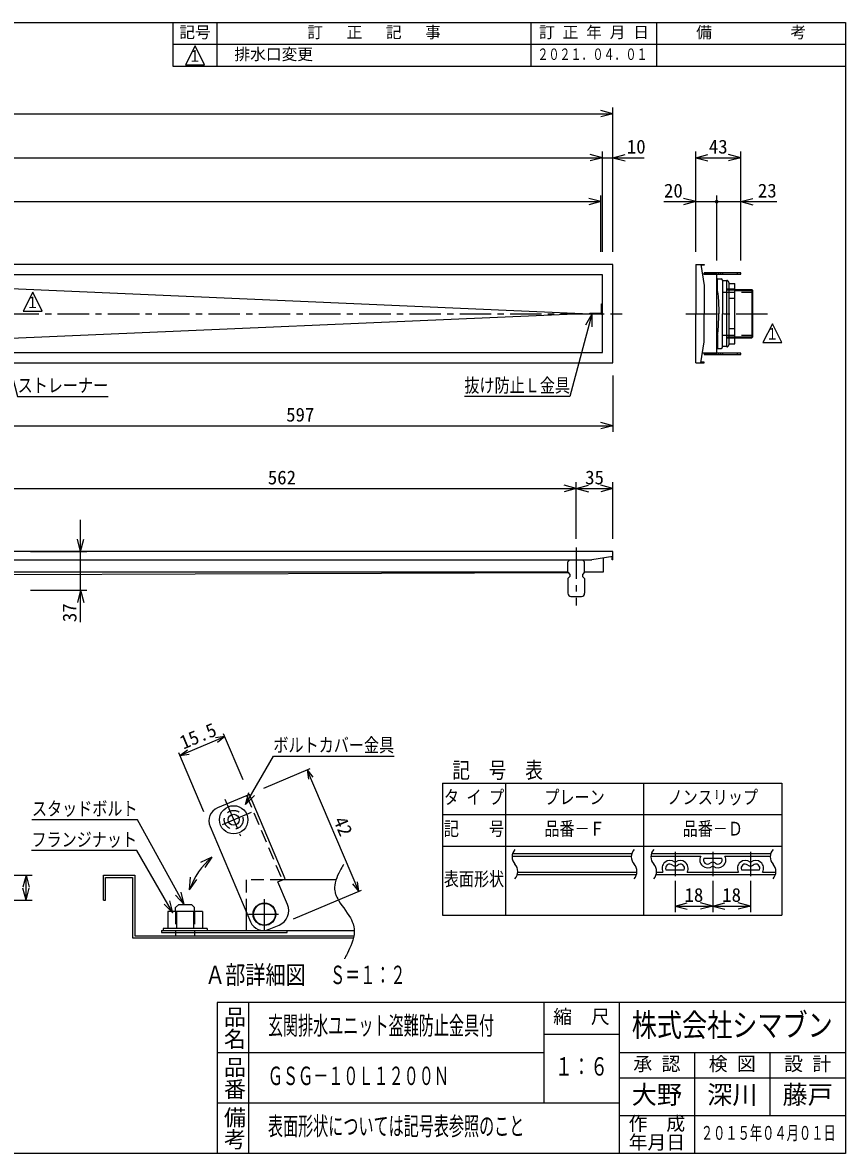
# Model space of a CAD drawing. Units: millimetres, scale not verified, with parts at other scales. Extents: x -819 to 819, y -558 to 522.
# Drawn here: x 33 to 819, y -558 to 522 of the extents above; entities that cross this region are included whole.
import ezdxf
from ezdxf.enums import TextEntityAlignment as Align

# ---------------------------------------------------------------- set-up
doc = ezdxf.new("R2010")
doc.units = ezdxf.units.MM
doc.header["$LTSCALE"] = 6
doc.linetypes.add('CHAIN1', pattern=[8, 5, -1, 1, -1])
doc.linetypes.add('DASHED2', pattern=[3, 2, -1])
for name, color, linetype in [('0-0_計極細', 2, 'Continuous'), ('0-1_計細線', 3, 'Continuous'), ('0-5_寸法線', 7, 'Continuous'), ('0-7_枠細線', 5, 'Continuous'), ('0-8_枠中線', 5, 'Continuous'), ('1-2_極細2', 2, 'Continuous'), ('1-3_細線2', 4, 'Continuous'), ('1-5_寸法2', 7, 'Continuous')]:
    doc.layers.add(name, color=color, linetype=linetype)
doc.styles.add('@ＭＳ ゴシック', font='')
doc.styles.add('ＭＳ ゴシック', font='')
doc.styles.get('@ＭＳ ゴシック').set_extended_font_data('@MS Gothic')
doc.styles.get('ＭＳ ゴシック').set_extended_font_data('MS Gothic')

msp = doc.modelspace()

# ---------------------------------------------------------------- hatches: boundary and pattern name
at = {"layer": '0-5_寸法線'}
msp.add_hatch(color=256, dxfattribs=at).paths.add_polyline_path([(697.917, 351, 1), (694.317, 351, 1)])

# ---------------------------------------------------------------- linework, layer by layer
at = {"layer": '0-0_計極細'}
for p, q in [((686.117, 281.7), (686.117, 282.9)), ((696.117, 281.7), (696.117, 282.9)), ((698.117, 281.7), (698.117, 282.9)), ((700.117, 281.7), (700.117, 282.9)), ((702.117, 281.7), (702.117, 282.9)), ((716.117, 281.7), (716.117, 282.9)), ((696.918, 264.569), (696.918, 277.2)), ((568.004, 244), (22.166, 267.768)), ((696.126, 266.428), (696.3, 266.342)), ((696.3, 266.342), (696.473, 266.086)), ((696.473, 266.086), (696.644, 265.661)), ((696.644, 265.661), (696.81, 265.071)), ((696.81, 265.071), (696.971, 264.32)), ((697.273, 262.359), (697.411, 261.164)), ((697.411, 261.164), (697.54, 259.838)), ((697.54, 259.838), (697.658, 258.39)), ((713.318, 267.5), (705.818, 267.5)), ((705.818, 267.5), (706.818, 266.5)), ((712.318, 266.5), (706.818, 266.5)), ((713.318, 267.5), (712.318, 266.5)), ((713.318, 266.2), (730.618, 266.2)), ((729.618, 267.2), (729.618, 220.8)), ((697.658, 258.39), (697.764, 256.833)), ((697.764, 256.833), (697.858, 255.178)), ((697.858, 255.178), (697.939, 253.437)), ((697.939, 253.437), (698.005, 251.623)), ((698.005, 251.623), (698.058, 249.751)), ((698.058, 249.751), (698.096, 247.835)), ((568.004, 244), (22.16, 220.227)), ((577, 243.5), (577, 244.5)), ((698.005, 236.377), (698.058, 238.249)), ((698.058, 238.249), (698.096, 240.165)), ((698.096, 247.835), (698.118, 245.889)), ((698.096, 240.165), (698.118, 242.111)), ((698.118, 245.889), (698.126, 243.928)), ((698.118, 242.111), (698.126, 244.072)), ((697.273, 225.641), (697.411, 226.836)), ((697.411, 226.836), (697.54, 228.162)), ((697.54, 228.162), (697.658, 229.61)), ((697.658, 229.61), (697.764, 231.167)), ((697.764, 231.167), (697.858, 232.822)), ((697.858, 232.822), (697.939, 234.563)), ((697.939, 234.563), (698.005, 236.377)), ((696.126, 221.572), (696.3, 221.658)), ((696.3, 221.658), (696.473, 221.914)), ((696.473, 221.914), (696.644, 222.339)), ((696.644, 222.339), (696.81, 222.929)), ((696.81, 222.929), (696.971, 223.68)), ((696.918, 223.431), (696.918, 210.8)), ((696.971, 223.68), (697.126, 224.587)), ((697.126, 224.587), (697.273, 225.641)), ((705.818, 220.5), (706.818, 221.5)), ((713.318, 220.5), (705.818, 220.5)), ((712.318, 221.5), (706.818, 221.5)), ((713.318, 220.5), (712.318, 221.5)), ((713.318, 221.8), (730.618, 221.8)), ((686.117, 205.1), (686.117, 206.3)), ((696.117, 205.1), (696.117, 206.3)), ((698.117, 205.1), (698.117, 206.3)), ((700.117, 205.1), (700.117, 206.3)), ((702.117, 205.1), (702.117, 206.3)), ((716.117, 205.1), (716.117, 206.3))]:
    msp.add_line(p, q, dxfattribs=at)
at = {"layer": '0-0_計極細', "linetype": 'DASHED2'}
for p, q in [((701.818, 264.5), (730.618, 264.5)), ((701.818, 223.5), (730.618, 223.5))]:
    msp.add_line(p, q, dxfattribs=at)
at = {"layer": '0-0_計極細', "linetype": 'CHAIN1'}
for p, q in [((-605.171, 244), (605.857, 244)), ((666.757, 244), (745.689, 244)), ((562, 20.641), (562, -34.629))]:
    msp.add_line(p, q, dxfattribs=at)
at = {"layer": '0-0_計極細'}
msp.add_lwpolyline([(696.971, 264.32), (697.126, 263.413), (697.273, 262.359)], dxfattribs=at)
at = {"layer": '0-1_計細線'}
for p, q in [((676.118, 291), (676.118, 244)), ((676.118, 291), (684.118, 291)), ((681.118, 291), (684.118, 270.844)), ((684.118, 290.3), (681.222, 290.3)), ((684.117, 281.7), (682.502, 281.7)), ((684.118, 291), (684.118, 290.3)), ((684.118, 270.844), (684.118, 244)), ((696.918, 277.2), (700.318, 277.2)), ((701.818, 275.7), (701.818, 244)), ((705.818, 275.5), (701.818, 275.5)), ((705.818, 212.3), (705.818, 275.7)), ((707.618, 273.9), (707.618, 214.1)), ((707.618, 272.75), (713.318, 272.75)), ((713.318, 215.25), (713.318, 272.75)), ((713.318, 267.2), (729.618, 267.2)), ((730.618, 266.2), (729.618, 267.2)), ((730.618, 221.8), (730.618, 266.2)), ((586, 253.5), (587, 253.5)), ((586, 244.5), (586, 253.5)), ((713.318, 258.375), (707.618, 258.375)), ((586, 243.5), (575, 243.5)), ((676.118, 197), (676.118, 244)), ((684.118, 217.156), (684.118, 244)), ((701.818, 212.3), (701.818, 244)), ((713.318, 229.625), (707.618, 229.625)), ((681.118, 197), (684.118, 217.156)), ((713.318, 220.8), (729.618, 220.8)), ((730.618, 221.8), (729.618, 220.8)), ((684.117, 206.3), (682.502, 206.3)), ((696.918, 210.8), (700.318, 210.8)), ((705.818, 212.5), (701.818, 212.5)), ((707.618, 215.25), (713.318, 215.25)), ((676.118, 197), (684.118, 197)), ((684.118, 197.7), (681.222, 197.7)), ((684.118, 197), (684.118, 197.7)), ((596.983, 11.993), (577, 9.002)), ((596.3, 9), (596.3, 11.891)), ((-577, 9), (577, 9)), ((556, 9), (554, 7)), ((554, -3), (554, 7)), ((570, 7), (568, 9)), ((570, -3), (570, 7)), ((587.7, 10.454), (587.7, -3)), ((597, 9), (596.3, 9)), ((554, -3), (8, -3)), ((20.31, -4.978), (554.046, -3.046)), ((554, -3), (556, -5)), ((556, -7), (554, -9)), ((554, -9), (554, -23)), ((556, -5), (556, -7)), ((570, -3), (568, -5)), ((568, -5), (568, -7)), ((568, -7), (570, -9)), ((587.7, -3), (570, -3)), ((570, -9), (570, -23)), ((557, -26), (567, -26))]:
    msp.add_line(p, q, dxfattribs=at)
for points in [[(597, 197), (597, 291), (-597, 291), (-597, 197)], [(-587, 281), (-587, 207), (587, 207), (587, 281)], [(684.117, 282.9), (684.117, 281.7), (719.117, 281.7), (719.117, 282.9)], [(684.117, 206.3), (684.117, 205.1), (719.117, 205.1), (719.117, 206.3)]]:
    msp.add_lwpolyline(points, close=True, dxfattribs=at)
for points in [[(684.118, 206.3), (696.117, 206.3), (696.117, 281.7), (684.118, 281.7)], [(575, 243.5), (575, 244.5), (586, 244.5)], [(597, 9), (597, 17), (-597, 17)]]:
    msp.add_lwpolyline(points, dxfattribs=at)
for centre, radius, start, end in [((696.918, 278), 0.8, 180, 270), ((700.318, 275.7), 1.5, 0, 90), ((705.818, 273.9), 1.8, 0, 90), ((586, 244.5), 1, 270, 360), ((696.918, 210), 0.8, 90, 180), ((700.318, 212.3), 1.5, 270, 360), ((705.818, 214.1), 1.8, 270, 360), ((557, -23), 3, 180, 270), ((567, -23), 3, 270, 360)]:
    msp.add_arc(centre, radius, start, end, dxfattribs=at)
at = {"layer": '0-5_寸法線'}
for p, q in [((-597, 435), (597, 435)), ((597, 435), (585.409, 438.106)), ((597, 435), (585.409, 431.894)), ((597, 303), (597, 441)), ((-587, 393), (587, 393)), ((587, 393), (575.409, 396.106)), ((587, 393), (575.409, 389.894)), ((587, 303), (587, 399)), ((587, 393), (627, 393)), ((597, 303), (597, 399)), ((597, 393), (608.591, 396.106)), ((597, 393), (608.591, 389.894)), ((676.118, 302.999), (676.118, 399)), ((676.118, 393), (687.709, 396.106)), ((676.118, 393), (687.709, 389.894)), ((676.118, 393), (719.117, 393)), ((719.117, 393), (707.526, 396.106)), ((719.117, 393), (707.526, 389.894)), ((719.117, 295.899), (719.117, 399)), ((585.5, 303), (585.5, 357)), ((676.118, 303), (676.118, 357)), ((696.117, 294.9), (696.117, 357)), ((719.117, 294.9), (719.117, 357)), ((-585.5, 351), (585.5, 351)), ((585.5, 351), (573.909, 354.106)), ((585.5, 351), (573.909, 347.894)), ((645.789, 351), (696.117, 351)), ((676.118, 351), (664.526, 354.106)), ((676.118, 351), (664.526, 347.894)), ((696.117, 351), (753.467, 351)), ((719.117, 351), (730.709, 354.106)), ((719.117, 351), (730.709, 347.894)), ((576.989, 243.5), (570.998, 233.102)), ((576.989, 243.5), (577, 231.5)), ((597, 185), (597, 131)), ((0, 137), (597, 137)), ((597, 137), (585.409, 140.106)), ((597, 137), (585.409, 133.894)), ((0, 77), (562, 77)), ((562, 77), (550.409, 80.106)), ((562, 77), (550.409, 73.894)), ((562, 29), (562, 83)), ((562, 77), (573.591, 80.106)), ((562, 77), (573.591, 73.894)), ((562, 77), (597, 77)), ((597, 77), (585.409, 80.106)), ((597, 77), (585.409, 73.894)), ((597, 29), (597, 83)), ((88.75, -50.623), (88.75, 47)), ((88.75, 17), (85.644, 28.591)), ((88.75, 17), (91.856, 28.591)), ((40.75, 17), (94.75, 17)), ((40.75, -20.2), (94.75, -20.2)), ((88.75, -20.2), (85.644, -31.791)), ((88.75, -20.2), (91.856, -31.791))]:
    msp.add_line(p, q, dxfattribs=at)
for points in [[(576.989, 243.5), (556.029, 164.98), (455.229, 164.98)], [(10.85, 231.539), (28.617, 164.98), (115.017, 164.98)]]:
    msp.add_lwpolyline(points, dxfattribs=at)
at = {"layer": '0-7_枠細線'}
for p, q in [((177, 480), (177, 522)), ((219, 480), (219, 522)), ((519, 480), (519, 522)), ((639, 480), (639, 522)), ((819, 501), (177, 501)), ((198, 499.731), (189, 481.731)), ((207, 481.731), (198, 499.731)), ((819, 480), (177, 480)), ((189, 481.731), (207, 481.731)), ((43, 264.395), (34, 246.395)), ((52, 246.395), (43, 264.395)), ((34, 246.395), (52, 246.395)), ((749.321, 234.377), (740.321, 216.377)), ((758.321, 216.377), (749.321, 234.377)), ((740.321, 216.377), (758.321, 216.377)), ((434.374, -204.431), (758.374, -204.431)), ((434.374, -204.431), (434.374, -330.431)), ((494.374, -204.431), (494.374, -330.431)), ((626.374, -204.431), (626.374, -330.431)), ((758.374, -204.431), (758.374, -330.431)), ((434.374, -234.431), (758.374, -234.431)), ((434.374, -264.431), (758.374, -264.431)), ((500.765, -274.127), (614.621, -274.127)), ((501.204, -271.727), (615.061, -271.727)), ((633.365, -274.127), (680.84, -274.127)), ((633.805, -271.727), (747.661, -271.727)), ((683.708, -276.127), (701.04, -276.127)), ((703.908, -274.127), (747.222, -274.127)), ((506.126, -289.327), (619.983, -289.327)), ((638.727, -289.327), (644.84, -289.327)), ((647.708, -287.327), (665.04, -287.327)), ((667.908, -289.327), (716.84, -289.327)), ((719.708, -287.327), (737.04, -287.327)), ((739.908, -289.327), (752.583, -289.327)), ((505.687, -291.727), (619.543, -291.727)), ((638.287, -291.727), (752.144, -291.727)), ((656.374, -297.727), (656.374, -327.727)), ((692.374, -297.727), (692.374, -327.727)), ((728.374, -297.727), (728.374, -327.727)), ((656.374, -321.727), (667.965, -318.621)), ((656.374, -321.727), (667.965, -324.833)), ((656.374, -321.727), (692.374, -321.727)), ((692.374, -321.727), (680.783, -318.621)), ((692.374, -321.727), (680.783, -324.833)), ((692.374, -321.727), (703.965, -318.621)), ((692.374, -321.727), (703.965, -324.833)), ((692.374, -321.727), (728.374, -321.727)), ((728.374, -321.727), (716.783, -318.621)), ((728.374, -321.727), (716.783, -324.833)), ((434.374, -330.431), (758.374, -330.431)), ((249, -414), (249, -558)), ((531, -414), (531, -510)), ((603, -414), (603, -558)), ((531, -444), (603, -444)), ((531, -462), (219, -462)), ((819, -462), (603, -462)), ((675, -462), (675, -558)), ((747, -462), (747, -522)), ((603, -486), (819, -486)), ((603, -510), (219, -510)), ((819, -522), (603, -522))]:
    msp.add_line(p, q, dxfattribs=at)
at = {"layer": '0-7_枠細線', "linetype": 'CHAIN1'}
for p, q in [((656.374, -270.048), (656.374, -293.265)), ((692.374, -270.048), (692.374, -293.265)), ((728.374, -270.048), (728.374, -293.265))]:
    msp.add_line(p, q, dxfattribs=at)
at = {"layer": '0-7_枠細線'}
for centre, radius, start, end in [((511.053, -274.771), 10.308, 137.56163, 222.43837), ((624.91, -274.771), 10.308, 137.56163, 222.43837), ((643.654, -274.771), 10.308, 137.56163, 222.43837), ((757.51, -274.771), 10.308, 137.56163, 222.43837), ((651.374, -285.727), 7.46, 51.31781, 208.85363), ((656.374, -279.482), 0.54, 231.31781, 308.68219), ((661.374, -285.727), 7.46, 331.14637, 128.68219), ((687.374, -277.727), 7.46, 151.14637, 308.68219), ((687.374, -277.727), 4, 156.42182, 308.68219), ((692.374, -283.972), 4, 51.31781, 128.68219), ((697.374, -277.727), 7.46, 231.31781, 28.85363), ((697.374, -277.727), 4, 231.31781, 23.57818), ((723.374, -285.727), 7.46, 51.31781, 208.85363), ((728.374, -279.482), 0.54, 231.31781, 308.68219), ((733.374, -285.727), 7.46, 331.14637, 128.68219), ((495.838, -288.683), 10.308, 317.56163, 42.43837), ((609.694, -288.683), 10.308, 317.56163, 42.43837), ((628.438, -288.683), 10.308, 317.56163, 42.43837), ((651.374, -285.727), 4, 51.31781, 203.57818), ((656.374, -279.482), 4, 231.31781, 308.68219), ((661.374, -285.727), 4, 336.42182, 128.68219), ((692.374, -283.972), 0.54, 51.31781, 128.68219), ((723.374, -285.727), 4, 51.31781, 203.57818), ((728.374, -279.482), 4, 231.31781, 308.68219), ((733.374, -285.727), 4, 336.42182, 128.68219), ((742.295, -288.683), 10.308, 317.56163, 42.43837)]:
    msp.add_arc(centre, radius, start, end, dxfattribs=at)
at = {"layer": '0-8_枠中線'}
msp.add_lwpolyline([(-819, -558), (-819, 522), (819, 522), (819, -558)], close=True, dxfattribs=at)
msp.add_lwpolyline([(819, -414), (219, -414), (219, -558)], dxfattribs=at)
at = {"layer": '1-2_極細2'}
for p, q in [((246.169, -224.803), (249.275, -213.212)), ((246.169, -224.803), (254.654, -216.318)), ((110.469, -292.272), (140.469, -292.272)), ((110.469, -316.272), (110.469, -292.272)), ((112.569, -294.372), (138.369, -294.372)), ((112.569, -316.272), (112.569, -294.372)), ((138.369, -294.372), (138.369, -352.272)), ((140.469, -292.272), (140.469, -350.172)), ((332.598, -296.772), (281.688, -296.772)), ((110.469, -316.272), (112.569, -316.272)), ((180.456, -327.072), (180.456, -343.272)), ((196.483, -327.072), (196.483, -343.272)), ((246.931, -327.251), (246.931, -345.072)), ((165.931, -345.072), (165.931, -347.172)), ((165.931, -345.072), (285.931, -345.072)), ((167.469, -345.072), (209.469, -345.072)), ((246.931, -345.072), (350.059, -345.072)), ((285.931, -347.172), (285.931, -345.072)), ((138.369, -352.272), (349.232, -352.272)), ((140.469, -350.172), (349.651, -350.172)), ((165.931, -347.172), (285.931, -347.172))]:
    msp.add_line(p, q, dxfattribs=at)
at = {"layer": '1-2_極細2', "linetype": 'CHAIN1'}
for p, q in [((226.495, -219.604), (241.371, -254.649)), ((251.456, -232.365), (220.562, -245.479)), ((264.225, -344.608), (264.225, -315.045)), ((249.045, -329.606), (277.778, -329.606))]:
    msp.add_line(p, q, dxfattribs=at)
at = {"layer": '1-2_極細2', "linetype": 'DASHED2'}
for p, q in [((247.088, -216.294), (281.316, -296.93)), ((281.688, -296.772), (246.931, -296.772)), ((246.931, -296.772), (246.931, -327.251))]:
    msp.add_line(p, q, dxfattribs=at)
at = {"layer": '1-2_極細2'}
for points in [[(339.744, -281.953), (339.635, -282.144), (339.313, -282.714), (338.787, -283.645), (338.077, -284.914), (337.213, -286.485), (336.238, -288.317), (335.209, -290.36), (334.191, -292.559), (333.252, -294.856), (332.455, -297.189), (331.85, -299.495), (331.462, -301.711), (331.293, -303.778), (331.314, -305.636), (331.473, -307.235), (331.703, -308.529), (331.932, -309.481), (332.099, -310.064), (332.159, -310.26), (332.222, -310.456), (332.422, -311.04), (332.791, -311.995), (333.371, -313.3), (334.198, -314.919), (335.294, -316.813), (336.649, -318.932), (338.221, -321.222), (339.936, -323.623), (341.699, -326.072), (343.406, -328.504), (344.963, -330.85), (346.297, -333.047), (347.368, -335.03), (348.171, -336.742), (348.728, -338.131), (349.079, -339.155), (349.267, -339.782), (349.326, -339.994), (349.382, -340.205)], [(349.382, -340.205), (349.536, -340.835), (349.744, -341.868), (349.943, -343.28), (350.059, -345.036), (350.027, -347.093), (349.794, -349.397), (349.333, -351.888), (348.646, -354.498), (347.762, -357.156), (346.733, -359.787), (345.626, -362.318), (344.513, -364.676), (343.461, -366.796), (342.53, -368.616), (341.766, -370.087), (341.2, -371.168), (340.853, -371.829), (340.736, -372.051)]]:
    msp.add_lwpolyline(points, dxfattribs=at)
at = {"layer": '1-2_極細2', "linetype": 'DASHED2'}
msp.add_circle((234.895, -239.394), 9, dxfattribs=at)
at = {"layer": '1-2_極細2'}
msp.add_circle((264.225, -329.606), 10.35, dxfattribs=at)
at = {"layer": '1-3_細線2'}
for p, q in [((249.85, -215.121), (219.473, -228.016)), ((284.078, -295.758), (249.85, -215.121)), ((212.321, -245.717), (251.004, -336.847)), ((277.174, -298.688), (284.078, -295.758)), ((286.317, -320.228), (277.174, -298.688)), ((194.469, -320.172), (197.469, -323.172)), ((197.469, -327.072), (197.469, -323.172)), ((205.044, -327.072), (171.894, -327.072)), ((171.894, -327.072), (171.894, -343.272)), ((205.044, -327.072), (205.044, -343.272)), ((209.469, -343.272), (167.469, -343.272)), ((167.469, -343.272), (167.469, -345.072)), ((209.469, -343.272), (209.469, -345.072)), ((268.705, -343.999), (278.371, -339.897)), ((179.469, -347.172), (179.469, -350.172)), ((197.469, -347.172), (197.469, -350.172))]:
    msp.add_line(p, q, dxfattribs=at)
at = {"layer": '1-3_細線2', "linetype": 'DASHED2'}
for p, q in [((179.469, -327.072), (179.469, -347.172)), ((197.469, -327.072), (197.469, -347.172))]:
    msp.add_line(p, q, dxfattribs=at)
at = {"layer": '1-3_細線2'}
msp.add_lwpolyline([(179.469, -327.072), (179.469, -323.172), (182.469, -320.172), (194.469, -320.172)], dxfattribs=at)
for centre, radius in [((234.895, -239.394), 13.5), ((234.895, -239.394), 5.25), ((264.225, -329.606), 10.8)]:
    msp.add_circle(centre, radius, dxfattribs=at)
for centre, radius, start, end in [((224.748, -240.442), 13.5, 113, 203), ((272.51, -326.089), 15, 293, 23), ((263.431, -331.572), 13.5, 203, 293)]:
    msp.add_arc(centre, radius, start, end, dxfattribs=at)
at = {"layer": '1-5_寸法2'}
for p, q in [((183.603, -178.06), (226.406, -159.891)), ((226.406, -159.891), (217.494, -161.144)), ((226.406, -159.891), (219.314, -165.432)), ((243.989, -201.314), (225.234, -157.13)), ((183.603, -178.06), (190.695, -172.519)), ((206.46, -231.91), (182.43, -175.299)), ((183.603, -178.06), (192.515, -176.808)), ((263.658, -209.261), (307.842, -190.505)), ((305.08, -191.678), (310.621, -198.77)), ((305.08, -191.678), (306.333, -200.59)), ((354.312, -307.661), (305.08, -191.678)), ((246.169, -224.803), (249.275, -213.212)), ((246.169, -224.803), (254.654, -216.318)), ((214.072, -275.022), (203.297, -280.304)), ((214.072, -275.022), (207.382, -284.984)), ((-11.359, -292.272), (42.641, -292.272)), ((36.641, -292.272), (33.535, -303.864)), ((36.641, -292.272), (39.746, -303.864)), ((36.641, -316.272), (36.641, -292.272)), ((192.809, -306.14), (193.814, -294.183)), ((192.809, -306.14), (199.658, -296.287)), ((354.312, -307.661), (348.771, -300.569)), ((354.312, -307.661), (353.06, -298.749)), ((36.641, -316.272), (33.535, -304.681)), ((36.641, -316.272), (39.746, -304.681)), ((187.495, -320.172), (179.192, -311.509)), ((187.495, -320.172), (184.636, -308.518)), ((292.178, -334.036), (357.074, -306.489)), ((-11.359, -316.272), (42.641, -316.272)), ((176.948, -328.333), (168.463, -319.848)), ((176.948, -328.333), (173.842, -316.742))]:
    msp.add_line(p, q, dxfattribs=at)
for points in [[(246.169, -224.803), (272.867, -178.562), (388.067, -178.562)], [(187.495, -320.172), (143.066, -239.295), (42.266, -239.295)], [(176.948, -328.333), (142.584, -268.813), (41.784, -268.813)]]:
    msp.add_lwpolyline(points, dxfattribs=at)
msp.add_arc((263.431, -331.572), 75.061, 131.11509, 160.19528, dxfattribs=at)

# ---------------------------------------------------------------- texts
at = {"layer": '0-5_寸法線', "style": 'ＭＳ ゴシック'}
for s, p in [('10', (610.31, 393)), ('43', (688.617, 393)), ('20', (645.789, 351)), ('23', (735.467, 351)), ('597', (285, 137)), ('562', (267.5, 77)), ('35', (570.5, 77))]:
    msp.add_text(s, height=13.2, dxfattribs=at).set_placement(p, align=Align.BOTTOM_LEFT)
at = {"layer": '0-5_寸法線', "style": 'ＭＳ ゴシック', "width": 0.8}
for s, p in [('抜け防止Ｌ金具', (455.229, 164.98)), ('ストレーナー', (28.617, 164.98))]:
    msp.add_text(s, height=13.2, dxfattribs=at).set_placement(p, align=Align.BOTTOM_LEFT)
at = {"layer": '0-5_寸法線', "style": 'ＭＳ ゴシック'}
msp.add_text('37', height=13.2, rotation=90, dxfattribs=at).set_placement((88.75, -50.623), align=Align.BOTTOM_LEFT)
at = {"layer": '0-7_枠細線', "style": 'ＭＳ ゴシック'}
for s, height, p in [('記号', 11, (183, 504)), ('訂\u3000 正\u3000 記\u3000 事', 11, (305.25, 504)), ('訂 正 年 月 日', 11, (526.5, 504)), ('備\u3000\u3000\u3000\u3000\u3000考', 11, (676.5, 504)), ('排水口変更', 11, (235.62, 483)), ('18', 13.2, (665.374, -321.727)), ('18', 13.2, (701.374, -321.727)), ('縮\u3000尺', 13.2, (540, -438)), ('検 図', 13.2, (688.5, -483)), ('設 計', 13.2, (760.5, -483)), ('承 認', 13.2, (616.5, -483)), ('大野', 17.6, (615, -516)), ('深川', 17.6, (687, -516)), ('藤戸', 17.6, (759, -516)), ('作\u3000成', 13.2, (612, -540)), ('年月日', 13.2, (612, -558))]:
    msp.add_text(s, height=height, dxfattribs=at).set_placement(p, align=Align.BOTTOM_LEFT)
for s, height, width, p in [('２０２１．０４．０１', 11, 0.7, (525, 483)), ('１', 11, 0.8, (191.838, 481.362)), ('１', 11, 0.8, (36.838, 246.026)), ('１', 11, 0.8, (743.159, 216.009)), ('タ イ プ', 13.2, 0.8, (435.574, -228.431)), ('プレーン', 13.2, 0.8, (531.574, -228.431)), ('ノンスリップ', 13.2, 0.8, (649.174, -228.431)), ('記\u3000\u3000号', 13.2, 0.8, (435.574, -258.431)), ('品番－Ｆ', 13.2, 0.8, (531.574, -258.431)), ('品番－Ｄ', 13.2, 0.8, (663.574, -258.431)), ('表面形状', 13.2, 0.8, (435.574, -306.431)), ('Ａ部詳細図', 17.6, 0.8, (207.637, -401.609)), ('Ｓ＝１：２', 17.6, 0.6, (326.934, -401.609)), ('株式会社シマブン', 21.99, 0.8, (615, -453)), ('玄関排水ユニット盗難防止金具付', 17.6, 0.6, (267.6, -450)), ('ＧＳＧ－１０Ｌ１２００Ｎ', 17.6, 0.6, (267.6, -498)), ('１：６', 17.6, 0.7, (541.8, -489)), ('表面形状については記号表参照のこと', 17.6, 0.6, (267.6, -546)), ('２０１５年０４月０１日', 13.2, 0.65, (681, -549))]:
    msp.add_text(s, height=height, dxfattribs=dict(at, width=width)).set_placement(p, align=Align.BOTTOM_LEFT)
at = {"layer": '0-7_枠細線', "style": '@ＭＳ ゴシック'}
for s, p in [('品名', (223.5, -417)), ('品番', (223.5, -465)), ('備考', (223.5, -513))]:
    msp.add_text(s, height=15.4, rotation=270, dxfattribs=at).set_placement(p, align=Align.BOTTOM_LEFT)
at = {"layer": '0-7_枠細線', "insert": (443.703, -201.431), "char_height": 15.4, "attachment_point": 7, "style": 'ＭＳ ゴシック'}
msp.add_mtext('\\T2.07;\\W0.8;記号表', dxfattribs=at)
at = {"layer": '1-5_寸法2', "style": 'ＭＳ ゴシック'}
for s, rotation, p in [('15.5', 23, (188.435, -176.009)), ('42', 293, (326.18, -241.385))]:
    msp.add_text(s, height=13.2, rotation=rotation, dxfattribs=at).set_placement(p, align=Align.BOTTOM_LEFT)
at = {"layer": '1-5_寸法2', "style": 'ＭＳ ゴシック', "width": 0.8}
for s, p in [('ボルトカバー金具', (272.867, -178.562)), ('スタッドボルト', (42.266, -239.295)), ('フランジナット', (41.784, -268.813))]:
    msp.add_text(s, height=13.2, dxfattribs=at).set_placement(p, align=Align.BOTTOM_LEFT)

doc.saveas('drawing.dxf')
